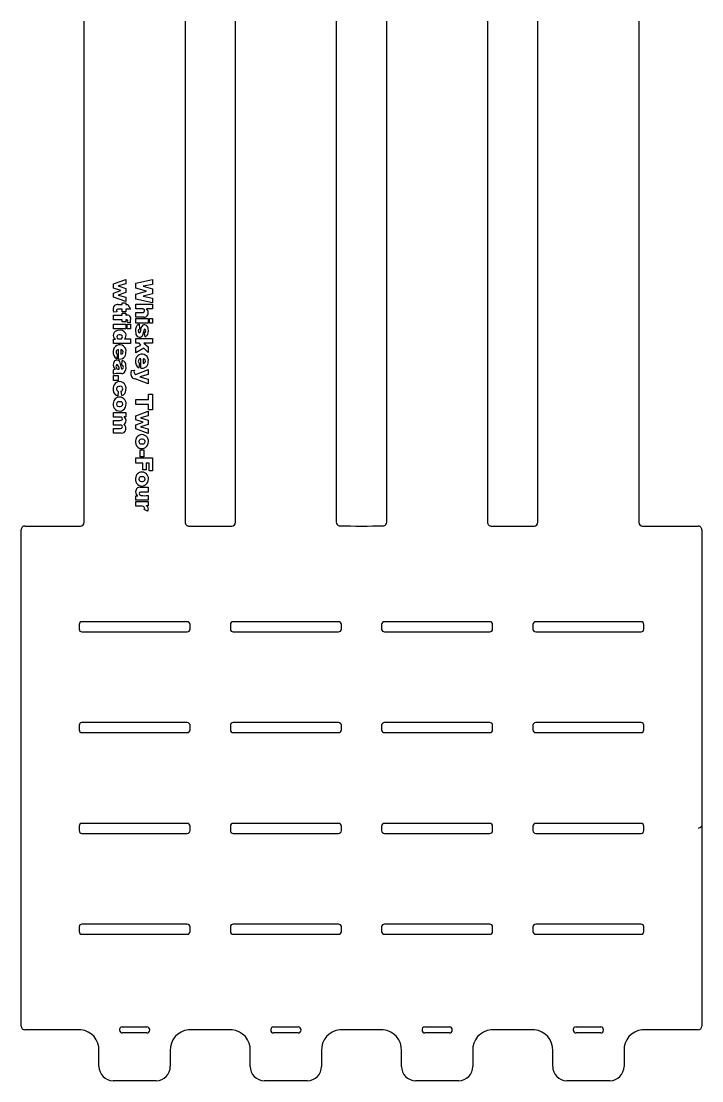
# Model space of a CAD drawing. Extents: x -43.3 to -1.6, y 5.7 to 46.2.
# Drawn here: x -22.94 to -16.19, y 17.41 to 27.93 of the extents above; entities that cross this region are included whole.
import ezdxf

# ---------------------------------------------------------------- set-up
doc = ezdxf.new("R2010")
doc.units = 0
doc.linetypes.add('0', pattern=[0])
doc.layers.add('1', color=7, linetype='0')

msp = doc.modelspace()

# ---------------------------------------------------------------- linework, layer by layer
at = {"layer": '1'}
for p, q in [((-22.310944, 22.956125), (-22.310944, 27.928125)), ((-21.310944, 27.928125), (-21.310944, 22.956125)), ((-20.810944, 22.956125), (-20.810944, 27.928125)), ((-19.810944, 27.928125), (-19.810944, 22.956125)), ((-19.310944, 22.956125), (-19.310944, 27.928125)), ((-18.310944, 27.928125), (-18.310944, 22.956125)), ((-17.810944, 22.956125), (-17.810944, 27.928125)), ((-16.810944, 27.928125), (-16.810944, 22.956125)), ((-22.020058, 25.320368), (-21.899277, 25.365175)), ((-21.899277, 25.365175), (-21.899277, 25.320368)), ((-21.798952, 25.3281), (-21.632223, 25.365179)), ((-21.632223, 25.365179), (-21.632223, 25.316271)), ((-22.020058, 25.278971), (-22.020058, 25.320368)), ((-21.947386, 25.255316), (-22.020058, 25.278971)), ((-22.020058, 25.23086), (-21.947386, 25.255316)), ((-21.899277, 25.320368), (-21.975363, 25.30092)), ((-21.975363, 25.30092), (-21.899277, 25.276354)), ((-21.899277, 25.234613), (-21.975363, 25.209139)), ((-21.899277, 25.276354), (-21.899277, 25.234613)), ((-21.798952, 25.277605), (-21.798952, 25.3281)), ((-21.693979, 25.248491), (-21.798952, 25.277605)), ((-21.798952, 25.219263), (-21.693979, 25.248491)), ((-21.632223, 25.316271), (-21.725368, 25.298643)), ((-21.725368, 25.298643), (-21.632223, 25.27294)), ((-21.632223, 25.27294), (-21.632223, 25.22415)), ((-22.020058, 25.189692), (-22.020058, 25.23086)), ((-21.899277, 25.145224), (-22.020058, 25.189692)), ((-21.975363, 25.209139), (-21.899277, 25.189692)), ((-21.933054, 25.115545), (-21.933054, 25.132605)), ((-21.933054, 25.132605), (-21.899277, 25.132605)), ((-21.899277, 25.189692), (-21.899277, 25.145224)), ((-21.899277, 25.132605), (-21.899277, 25.115545)), ((-21.798952, 25.168764), (-21.798952, 25.219263)), ((-21.632223, 25.132032), (-21.798952, 25.168764)), ((-21.632223, 25.22415), (-21.725368, 25.198336)), ((-21.725368, 25.198336), (-21.632223, 25.180708)), ((-21.632223, 25.180708), (-21.632223, 25.132032)), ((-21.987078, 25.045374), (-22.019033, 25.041964)), ((-21.988371, 25.049723), (-21.987078, 25.045374)), ((-21.933054, 25.069143), (-21.975931, 25.069143)), ((-21.975592, 25.115545), (-21.933054, 25.115545)), ((-21.93317, 25.012056), (-21.93317, 25.029345)), ((-21.93317, 25.029345), (-21.899277, 25.029345)), ((-21.933054, 25.043669), (-21.933054, 25.069143)), ((-21.899277, 25.043669), (-21.933054, 25.043669)), ((-21.899277, 25.115545), (-21.8771, 25.115545)), ((-21.853331, 25.069143), (-21.899277, 25.069143)), ((-21.899277, 25.069143), (-21.899277, 25.043669)), ((-21.899277, 25.029345), (-21.899277, 25.012056)), ((-21.8771, 25.115545), (-21.853331, 25.069143)), ((-21.798952, 25.073122), (-21.798952, 25.119413)), ((-21.798952, 25.119413), (-21.632223, 25.119413)), ((-21.798952, 24.991693), (-21.798952, 25.03821)), ((-21.798952, 25.03821), (-21.732533, 25.03821)), ((-21.632223, 25.073122), (-21.693636, 25.073122)), ((-21.632223, 25.119413), (-21.632223, 25.073122)), ((-22.020058, 24.965658), (-22.020058, 25.012056)), ((-22.020058, 25.012056), (-21.93317, 25.012056)), ((-21.93317, 24.965658), (-22.020058, 24.965658)), ((-22.020058, 24.874792), (-22.020058, 24.92108)), ((-22.020058, 24.92108), (-21.899277, 24.92108)), ((-21.93317, 24.943594), (-21.93317, 24.965658)), ((-21.899277, 24.943594), (-21.93317, 24.943594)), ((-21.899277, 25.012056), (-21.893816, 25.012056)), ((-21.899277, 24.965658), (-21.899277, 24.943594)), ((-21.899277, 24.92108), (-21.899277, 24.874792)), ((-21.884832, 24.874792), (-21.884832, 24.92108)), ((-21.884832, 24.92108), (-21.853331, 24.92108)), ((-21.881308, 24.938818), (-21.880711, 24.942766)), ((-21.853331, 24.933699), (-21.881308, 24.938818)), ((-21.853331, 24.92108), (-21.853331, 24.874792)), ((-21.722185, 24.991693), (-21.798952, 24.991693)), ((-21.798952, 24.932787), (-21.798952, 24.979074)), ((-21.798952, 24.979074), (-21.678169, 24.979074)), ((-21.678169, 24.932787), (-21.798952, 24.932787)), ((-21.765516, 24.920168), (-21.761194, 24.874224)), ((-21.678169, 24.979074), (-21.678169, 24.932787)), ((-21.663725, 24.932787), (-21.663725, 24.979074)), ((-21.663725, 24.979074), (-21.632223, 24.979074)), ((-21.632223, 24.932787), (-21.663725, 24.932787)), ((-21.632223, 24.979074), (-21.632223, 24.932787)), ((-21.899277, 24.874792), (-22.020058, 24.874792)), ((-21.960348, 24.815886), (-21.965948, 24.81566)), ((-21.95439, 24.815668), (-21.960348, 24.815886)), ((-21.853331, 24.874792), (-21.884832, 24.874792)), ((-21.712164, 24.873148), (-21.714399, 24.87163)), ((-21.709446, 24.873652), (-21.712164, 24.873148)), ((-21.707741, 24.795862), (-21.712065, 24.839762)), ((-22.020058, 24.729223), (-22.020058, 24.772554)), ((-22.020058, 24.772554), (-22.002203, 24.772554)), ((-21.853331, 24.729223), (-22.020058, 24.729223)), ((-21.965254, 24.775862), (-21.959326, 24.775625)), ((-21.959326, 24.775625), (-21.95393, 24.775866)), ((-21.911106, 24.775969), (-21.853331, 24.775969)), ((-21.853331, 24.775969), (-21.853331, 24.729223)), ((-21.798952, 24.73184), (-21.798952, 24.77915)), ((-21.798952, 24.77915), (-21.632223, 24.77915)), ((-21.767561, 24.73184), (-21.798952, 24.73184)), ((-21.798952, 24.689985), (-21.750502, 24.714437)), ((-21.750502, 24.714437), (-21.767561, 24.73184)), ((-21.632223, 24.731836), (-21.718203, 24.731836)), ((-21.718203, 24.731836), (-21.678169, 24.697264)), ((-21.632223, 24.77915), (-21.632223, 24.731836)), ((-21.984575, 24.624941), (-21.988783, 24.579332)), ((-21.971155, 24.576715), (-21.971155, 24.669523)), ((-21.948977, 24.669405), (-21.948977, 24.6238)), ((-21.798952, 24.637785), (-21.798952, 24.689985)), ((-21.720478, 24.683619), (-21.798952, 24.637785)), ((-21.678169, 24.640287), (-21.720478, 24.683619)), ((-21.678169, 24.697264), (-21.678169, 24.640287)), ((-21.987295, 24.517458), (-21.989651, 24.516745)), ((-21.984688, 24.517698), (-21.987295, 24.517458)), ((-21.981619, 24.517267), (-21.984688, 24.517698)), ((-21.938398, 24.516218), (-21.933739, 24.560457)), ((-21.763468, 24.533499), (-21.767677, 24.487894)), ((-21.750048, 24.485277), (-21.750048, 24.578081)), ((-21.727871, 24.577967), (-21.727871, 24.532362)), ((-22.020058, 24.425005), (-22.020058, 24.468451)), ((-22.020058, 24.362917), (-22.020058, 24.41239)), ((-22.020058, 24.41239), (-21.973658, 24.41239)), ((-21.941015, 24.430807), (-21.994356, 24.430807)), ((-21.973658, 24.41239), (-21.973658, 24.362917)), ((-21.84524, 24.462423), (-21.812941, 24.466063)), ((-21.798952, 24.421938), (-21.678169, 24.472658)), ((-21.678169, 24.423754), (-21.758577, 24.398848)), ((-21.758577, 24.398848), (-21.678169, 24.375761)), ((-21.678169, 24.472658), (-21.678169, 24.423754)), ((-21.973658, 24.362917), (-22.020058, 24.362917)), ((-21.678169, 24.330156), (-21.807255, 24.378035)), ((-21.678169, 24.375761), (-21.678169, 24.330156)), ((-21.97286, 24.254652), (-21.977865, 24.210638)), ((-21.938059, 24.213026), (-21.943859, 24.256586)), ((-21.673393, 24.174864), (-21.673393, 24.227407)), ((-21.673393, 24.227407), (-21.632223, 24.227407)), ((-21.632223, 24.227407), (-21.632223, 24.070799)), ((-21.959896, 24.151617), (-21.965044, 24.151438)), ((-21.964794, 24.105963), (-21.95944, 24.105783)), ((-21.954813, 24.151434), (-21.959896, 24.151617)), ((-21.95944, 24.105783), (-21.954432, 24.105967)), ((-21.798952, 24.123343), (-21.798952, 24.174864)), ((-21.798952, 24.174864), (-21.673393, 24.174864)), ((-21.673393, 24.123343), (-21.798952, 24.123343)), ((-21.673393, 24.070799), (-21.673393, 24.123343)), ((-22.020058, 24.00025), (-22.020058, 24.046652)), ((-22.020058, 24.046652), (-21.899277, 24.046652)), ((-21.958418, 24.00025), (-22.020058, 24.00025)), ((-21.953222, 24.000044), (-21.958418, 24.00025)), ((-21.899277, 24.003435), (-21.916904, 24.003435)), ((-21.899277, 24.046652), (-21.899277, 24.003435)), ((-21.798952, 24.013372), (-21.678169, 24.05818)), ((-21.798952, 23.971975), (-21.798952, 24.013372)), ((-21.678169, 24.013372), (-21.754255, 23.993925)), ((-21.754255, 23.993925), (-21.678169, 23.969358)), ((-21.678169, 24.05818), (-21.678169, 24.013372)), ((-21.632223, 24.070799), (-21.673393, 24.070799)), ((-22.020058, 23.921095), (-22.020058, 23.967493)), ((-22.020058, 23.967493), (-21.953526, 23.967493)), ((-21.957735, 23.921095), (-22.020058, 23.921095)), ((-22.020058, 23.841711), (-22.020058, 23.888113)), ((-22.020058, 23.888113), (-21.951252, 23.888113)), ((-21.952789, 23.920893), (-21.957735, 23.921095)), ((-21.72628, 23.94832), (-21.798952, 23.971975)), ((-21.798952, 23.923868), (-21.72628, 23.94832)), ((-21.798952, 23.882696), (-21.798952, 23.923868)), ((-21.678169, 23.838228), (-21.798952, 23.882696)), ((-21.678169, 23.927622), (-21.754255, 23.902143)), ((-21.754255, 23.902143), (-21.678169, 23.882696)), ((-21.678169, 23.969358), (-21.678169, 23.927622)), ((-21.678169, 23.882696), (-21.678169, 23.838228)), ((-21.944199, 23.841711), (-22.020058, 23.841711)), ((-21.738791, 23.779211), (-21.743937, 23.779024)), ((-21.733707, 23.779024), (-21.738791, 23.779211)), ((-21.756075, 23.606913), (-21.756075, 23.674242)), ((-21.756075, 23.674242), (-21.720251, 23.674242)), ((-21.743689, 23.733557), (-21.738335, 23.733377)), ((-21.738335, 23.733377), (-21.733324, 23.733557)), ((-21.720251, 23.674242), (-21.720251, 23.606913)), ((-21.798952, 23.542547), (-21.798952, 23.594297)), ((-21.798952, 23.594297), (-21.632223, 23.594297)), ((-21.720251, 23.606913), (-21.756075, 23.606913)), ((-21.632223, 23.594297), (-21.632223, 23.466917)), ((-21.730829, 23.542547), (-21.798952, 23.542547)), ((-21.730829, 23.477949), (-21.730829, 23.542547)), ((-21.697165, 23.477949), (-21.730829, 23.477949)), ((-21.668049, 23.542547), (-21.697165, 23.542547)), ((-21.697165, 23.542547), (-21.697165, 23.477949)), ((-21.668049, 23.466917), (-21.668049, 23.542547)), ((-21.632223, 23.466917), (-21.668049, 23.466917)), ((-21.738791, 23.407896), (-21.743937, 23.407713)), ((-21.743689, 23.362242), (-21.738335, 23.362066)), ((-21.733707, 23.407713), (-21.738791, 23.407896)), ((-21.738335, 23.362066), (-21.733324, 23.362242)), ((-21.755053, 23.302931), (-21.678169, 23.302931)), ((-21.678169, 23.256414), (-21.744589, 23.256414)), ((-21.678169, 23.302931), (-21.678169, 23.256414)), ((-21.798952, 23.175211), (-21.798952, 23.218428)), ((-21.798952, 23.218428), (-21.77939, 23.218428)), ((-21.678169, 23.175211), (-21.798952, 23.175211)), ((-21.798952, 23.162592), (-21.678169, 23.162596)), ((-21.798952, 23.116079), (-21.798952, 23.162592)), ((-21.678169, 23.221498), (-21.678169, 23.175211)), ((-21.678169, 23.162596), (-21.678169, 23.119265)), ((-21.68181, 23.067514), (-21.71479, 23.081846)), ((-21.678169, 23.119265), (-21.69796, 23.119265)), ((-22.935944, 17.955637), (-22.935942, 22.881639)), ((-22.898699, 22.918882), (-22.348186, 22.918882)), ((-21.273701, 22.918882), (-20.848186, 22.918882)), ((-18.273701, 22.918882), (-17.848186, 22.918882)), ((-16.773699, 22.918882), (-16.223186, 22.918882)), ((-16.185944, 22.881636), (-16.185944, 17.955637)), ((-22.360943, 21.941236), (-22.360945, 21.896528)), ((-21.288586, 21.968882), (-22.3333, 21.968878)), ((-21.260942, 21.896528), (-21.260941, 21.941236)), ((-20.860943, 21.941236), (-20.860945, 21.896528)), ((-19.788586, 21.968882), (-20.8333, 21.968878)), ((-19.760944, 21.896528), (-19.760942, 21.941236)), ((-19.360943, 21.941236), (-19.360943, 21.896528)), ((-18.288586, 21.968882), (-19.333302, 21.968882)), ((-18.260944, 21.896528), (-18.260942, 21.941236)), ((-17.860943, 21.941236), (-17.860943, 21.896528)), ((-16.788586, 21.968882), (-17.833302, 21.968882)), ((-16.760944, 21.896528), (-16.760944, 21.941236)), ((-22.3333, 21.868883), (-21.288586, 21.868887)), ((-20.8333, 21.868883), (-19.788586, 21.868883)), ((-19.333302, 21.868883), (-18.288586, 21.868883)), ((-17.833302, 21.868883), (-16.788586, 21.868883)), ((-22.360943, 20.941236), (-22.360945, 20.896528)), ((-21.288586, 20.968882), (-22.3333, 20.968878)), ((-21.260942, 20.896528), (-21.260941, 20.941236)), ((-20.860943, 20.941236), (-20.860945, 20.896528)), ((-19.788586, 20.968882), (-20.8333, 20.968878)), ((-19.760944, 20.896528), (-19.760942, 20.941236)), ((-19.360943, 20.941236), (-19.360943, 20.896528)), ((-18.288586, 20.968882), (-19.333302, 20.968882)), ((-18.260944, 20.896528), (-18.260942, 20.941236)), ((-17.860943, 20.941236), (-17.860943, 20.896528)), ((-16.788586, 20.968882), (-17.833302, 20.968882)), ((-16.760944, 20.896528), (-16.760944, 20.941236)), ((-22.3333, 20.868883), (-21.288586, 20.868887)), ((-20.8333, 20.868883), (-19.788586, 20.868883)), ((-19.333302, 20.868883), (-18.288586, 20.868883)), ((-17.833302, 20.868883), (-16.788586, 20.868883)), ((-22.360943, 19.940748), (-22.360945, 19.89604)), ((-21.288586, 19.968393), (-22.3333, 19.96839)), ((-21.260942, 19.89604), (-21.260941, 19.940748)), ((-20.860943, 19.940748), (-20.860945, 19.89604)), ((-19.788586, 19.968393), (-20.8333, 19.96839)), ((-19.760944, 19.89604), (-19.760942, 19.940748)), ((-19.360943, 19.940748), (-19.360943, 19.89604)), ((-18.288586, 19.968393), (-19.333302, 19.968393)), ((-18.260944, 19.89604), (-18.260942, 19.940748)), ((-17.860943, 19.940748), (-17.860943, 19.89604)), ((-16.788586, 19.968393), (-17.833302, 19.968393)), ((-16.760944, 19.89604), (-16.760944, 19.940748)), ((-16.214899, 19.919817), (-16.223186, 19.918882)), ((-16.207027, 19.922571), (-16.214899, 19.919817)), ((-16.199966, 19.927008), (-16.207027, 19.922571)), ((-16.194069, 19.932905), (-16.199966, 19.927008)), ((-16.189632, 19.939966), (-16.194069, 19.932905)), ((-16.186878, 19.94784), (-16.189632, 19.939966)), ((-16.185944, 19.956125), (-16.186878, 19.94784)), ((-22.3333, 19.868395), (-21.288586, 19.868399)), ((-20.8333, 19.868395), (-19.788586, 19.868395)), ((-19.333302, 19.868395), (-18.288586, 19.868395)), ((-17.833302, 19.868395), (-16.788586, 19.868395)), ((-22.360943, 18.940748), (-22.360945, 18.89604)), ((-21.288586, 18.968393), (-22.3333, 18.96839)), ((-21.260942, 18.89604), (-21.260941, 18.940748)), ((-20.860943, 18.940748), (-20.860945, 18.89604)), ((-19.788586, 18.968393), (-20.8333, 18.96839)), ((-19.760944, 18.89604), (-19.760942, 18.940748)), ((-19.360943, 18.940748), (-19.360943, 18.89604)), ((-18.288586, 18.968393), (-19.333302, 18.968393)), ((-18.260944, 18.89604), (-18.260942, 18.940748)), ((-17.860943, 18.940748), (-17.860943, 18.89604)), ((-16.788586, 18.968393), (-17.833302, 18.968393)), ((-16.760944, 18.89604), (-16.760944, 18.940748)), ((-22.3333, 18.868395), (-21.288586, 18.868399)), ((-20.8333, 18.868395), (-19.788586, 18.868395)), ((-19.333302, 18.868395), (-18.288586, 18.868395)), ((-17.833302, 18.868395), (-16.788586, 18.868395)), ((-22.344746, 17.918394), (-22.898697, 17.918394)), ((-21.933258, 17.948393), (-21.688339, 17.948393)), ((-21.688339, 17.888391), (-21.933258, 17.888391)), ((-20.844746, 17.918394), (-21.27714, 17.918394)), ((-20.433258, 17.948393), (-20.188339, 17.948393)), ((-20.188339, 17.888391), (-20.433258, 17.888391)), ((-19.344746, 17.918394), (-19.77714, 17.918394)), ((-18.93326, 17.948393), (-18.688341, 17.948393)), ((-18.688341, 17.888391), (-18.93326, 17.888391)), ((-17.844746, 17.918394), (-18.27714, 17.918394)), ((-17.43326, 17.948393), (-17.188341, 17.948393)), ((-17.188341, 17.888391), (-17.43326, 17.888391)), ((-16.223186, 17.918394), (-16.77714, 17.918394)), ((-22.164473, 17.556654), (-22.164473, 17.712736)), ((-21.457413, 17.712736), (-21.457413, 17.556654)), ((-20.664473, 17.556654), (-20.664473, 17.712736)), ((-19.957413, 17.712736), (-19.957413, 17.556654)), ((-19.164473, 17.556654), (-19.164473, 17.712736)), ((-18.457413, 17.712736), (-18.457413, 17.556654)), ((-17.664473, 17.556654), (-17.664473, 17.712736)), ((-16.957413, 17.712736), (-16.957413, 17.556654)), ((-21.596857, 17.413836), (-22.025028, 17.413836)), ((-20.096857, 17.413836), (-20.525028, 17.413836)), ((-18.596857, 17.413836), (-19.025028, 17.413836)), ((-17.096857, 17.413836), (-17.525028, 17.413836))]:
    msp.add_line(p, q, dxfattribs=at)
for centre, radius, start, end in [((-21.951422, 25.067461), 0.072257, 146.062441, -159.337211), ((-21.982239, 25.059729), 0.056211, 83.208725, 121.216485), ((-21.979471, 25.057714), 0.011965, 72.789823, -138.06913), ((-21.767841, 24.76507), 0.309619, 82.863424, 95.766854), ((-21.728706, 25.055038), 0.017258, -102.809035, 92.222792), ((-21.723764, 25.035517), 0.048187, -52.599411, 51.299104), ((-21.893845, 24.95109), 0.015549, -32.364463, 110.449098), ((-21.886589, 24.975231), 0.037529, -16.28979, 101.10319), ((-22.200844, 24.980301), 0.350624, -7.637916, -2.549461), ((-21.756428, 24.877235), 0.043884, 101.952655, 130.928933), ((-21.719408, 25.049761), 0.058134, -92.738111, -64.623779), ((-21.974472, 24.812115), 0.048313, 93.487863, -125.029635), ((-21.968754, 24.795706), 0.020151, 81.996444, -79.997359), ((-21.957026, 24.798651), 0.064972, 27.646046, 108.286015), ((-21.951349, 24.795801), 0.020102, -97.375857, 98.699041), ((-21.945911, 24.811331), 0.049618, -45.454767, 20.611983), ((-21.709496, 24.85545), 0.093523, 144.022881, -165.122849), ((-21.761662, 24.830791), 0.038225, 179.030766, -38.862959), ((-21.754602, 24.853386), 0.021856, 107.554174, -118.58013), ((-21.770325, 24.850302), 0.016951, -71.907548, 10.384419), ((-21.681793, 24.856771), 0.071942, 131.158199, -177.279898), ((-22.175339, 24.961281), 0.469577, -19.205948, -11.006415), ((-21.712994, 24.878054), 0.036632, -5.156076, 116.154141), ((-21.718763, 24.857325), 0.018797, -69.122773, 60.292614), ((-21.750896, 24.854372), 0.077133, -40.155322, 15.328061), ((-21.959106, 24.653196), 0.063545, -10.896764, 179.594124), ((-21.727602, 24.850241), 0.057892, -69.935769, -51.9823), ((-21.956329, 24.638996), 0.067919, 167.543265, -118.543553), ((-21.971588, 24.645342), 0.024185, 88.974224, -122.480546), ((-21.958618, 24.637459), 0.062024, -101.6617, 3.443128), ((-21.946854, 24.646605), 0.022903, -95.31841, 95.31841), ((-21.738001, 24.561754), 0.063545, -10.896764, 179.590685), ((-21.958902, 24.517246), 0.063782, 142.222991, -136.63948), ((-21.987282, 24.528976), 0.035113, -4.489412, 128.861517), ((-21.971178, 24.499727), 0.025116, 137.348156, -70.363736), ((-22.033461, 24.468582), 0.071118, 6.045602, 43.201434), ((-21.70319, 24.563337), 0.251836, -171.526284, -159.72563), ((-21.938139, 24.491865), 0.015845, -94.646794, 31.654489), ((-21.942112, 24.499126), 0.01749, 3.457456, 77.741595), ((-21.943113, 24.514687), 0.046725, -8.10298, 78.425858), ((-21.978598, 24.491283), 0.083454, -38.603158, 11.625561), ((-21.735224, 24.547558), 0.067919, 167.543265, -118.543553), ((-21.750481, 24.5539), 0.024185, 88.974224, -122.480546), ((-21.737511, 24.546021), 0.062024, -101.6617, 3.439716), ((-21.72575, 24.555162), 0.022899, -95.314543, 95.314543), ((-21.997309, 24.384062), 0.046838, 86.385823, 119.057547), ((-22.002588, 24.441185), 0.032382, 94.757193, 122.648233), ((-21.941771, 24.482912), 0.05211, -89.1695, -56.98756), ((-21.797731, 24.428993), 0.051845, 162.912299, -100.58482), ((-21.412693, 24.404514), 0.436406, 172.374622, 174.778859), ((-21.787289, 24.449911), 0.030313, 147.803923, -112.634283), ((-21.960531, 24.272343), 0.064095, 165.212346, -105.691041), ((-21.960316, 24.290075), 0.062205, 59.972707, -178.734966), ((-21.966438, 24.279274), 0.025448, 78.780181, -104.618522), ((-21.953865, 24.27997), 0.025435, -66.834129, 107.437582), ((-21.964138, 24.28406), 0.069326, -15.105664, 59.725633), ((-21.960606, 24.136074), 0.061948, 89.447821, -179.910027), ((-21.960653, 24.132284), 0.065737, -16.387945, 89.438097), ((-21.952501, 24.266405), 0.055298, -74.860316, -0.426879), ((-21.960436, 24.122801), 0.063501, 168.024475, -8.206037), ((-21.968494, 24.128679), 0.023019, 81.379087, -80.749962), ((-21.951357, 24.128729), 0.022969, -97.692736, 98.653562), ((-21.949053, 23.983728), 0.01684, -105.402528, 104.335293), ((-21.944271, 23.964254), 0.047792, -55.0668, 55.0668), ((-21.94936, 23.904627), 0.016622, -96.536223, 101.905584), ((-21.945072, 23.885752), 0.048371, -52.68638, 54.382742), ((-21.941214, 23.901905), 0.060268, -92.83895, -65.007533), ((-21.73933, 23.750393), 0.0635, 168.026159, -8.207986), ((-21.739489, 23.763651), 0.061961, 89.456759, -179.92239), ((-21.747393, 23.756269), 0.023016, 81.363579, -80.739063), ((-21.739538, 23.75988), 0.065731, -16.394606, 89.444698), ((-21.730249, 23.756319), 0.022969, -97.692736, 98.658265), ((-21.739498, 23.392349), 0.061952, 89.447855, -179.913557), ((-21.739538, 23.388569), 0.065731, -16.394606, 89.444698), ((-21.73933, 23.37908), 0.063501, 168.024475, -8.206037), ((-21.747389, 23.384958), 0.023015, 81.372968, -80.748436), ((-21.730251, 23.385004), 0.022969, -97.688021, 98.653562), ((-21.753019, 23.259089), 0.048463, 127.788157, -122.965821), ((-21.757826, 23.244984), 0.058013, 87.259978, 115.403248), ((-21.748514, 23.239599), 0.017267, 76.860223, -87.828536), ((-21.709307, 23.526995), 0.307079, -97.212414, -84.180267), ((-21.775898, 22.742199), 0.37459, 84.03804, 93.528489), ((-21.732607, 23.093775), 0.021441, -33.803157, 101.79573), ((-21.707373, 23.087931), 0.032716, -38.611813, 73.279638), ((-22.348186, 22.956125), 0.037243, -89.999997, 0), ((-21.273701, 22.956125), 0.037243, 179.999995, -89.999997), ((-20.848186, 22.956125), 0.037243, -89.999997, 0), ((-19.773703, 22.956125), 0.037241, 179.999995, -102.851868), ((-19.348186, 22.956125), 0.037242, -77.142405, 0), ((-18.273701, 22.956125), 0.037243, 179.999995, -89.999997), ((-17.848186, 22.956125), 0.037243, -89.999997, 0), ((-16.773697, 22.956129), 0.037247, -179.994127, -90.002932), ((-22.898701, 22.881641), 0.037241, 89.997063, -179.997061), ((-19.560944, 49.274368), 26.355478, -90.480541, -89.51945), ((-16.223185, 22.881641), 0.037241, -0.008803, 90.002932), ((-22.333298, 21.89653), 0.027647, -179.996042, -90.00395), ((-22.3333, 21.941235), 0.027643, 89.999997, 179.996042), ((-21.288584, 21.896528), 0.027641, -90.003951, 0), ((-21.288591, 21.941231), 0.027651, 0.011857, 89.988141), ((-20.833294, 21.896534), 0.027651, -179.988138, -90.011854), ((-20.833302, 21.941236), 0.027641, 89.996044, 179.999995), ((-19.788588, 21.896526), 0.027643, -89.996044, 0.003953), ((-19.788589, 21.941235), 0.027647, 0.003953, 89.992092), ((-19.3333, 21.941238), 0.027643, 90.003951, -179.996042), ((-19.333296, 21.89653), 0.027647, -179.996042, -90.011856), ((-18.288588, 21.896526), 0.027643, -89.996044, 0.003953), ((-18.288589, 21.941235), 0.027647, 0.003953, 89.992092), ((-17.8333, 21.941238), 0.027643, 90.003951, -179.996042), ((-17.833296, 21.89653), 0.027647, -179.996042, -90.011856), ((-16.788588, 21.896526), 0.027643, -89.996044, 0.003953), ((-16.788591, 21.941235), 0.027647, 0.003953, 89.988139), ((-22.3333, 20.941235), 0.027643, 89.999997, 179.996042), ((-21.288591, 20.941231), 0.027651, 0.011857, 89.988141), ((-20.833302, 20.941236), 0.027641, 89.996044, 179.999995), ((-19.788589, 20.941235), 0.027647, 0.003953, 89.992092), ((-19.3333, 20.941238), 0.027643, 90.003951, -179.996042), ((-18.288589, 20.941235), 0.027647, 0.003953, 89.992092), ((-17.8333, 20.941238), 0.027643, 90.003951, -179.996042), ((-16.788591, 20.941235), 0.027647, 0.003953, 89.988139), ((-22.333298, 20.89653), 0.027647, -179.996042, -90.00395), ((-21.288584, 20.896528), 0.027641, -90.003951, 0), ((-20.833294, 20.896534), 0.027651, -179.988138, -90.011854), ((-19.788588, 20.896526), 0.027643, -89.996044, 0.003953), ((-19.333296, 20.89653), 0.027647, -179.996042, -90.011856), ((-18.288588, 20.896526), 0.027643, -89.996044, 0.003953), ((-17.833296, 20.89653), 0.027647, -179.996042, -90.011856), ((-16.788588, 20.896526), 0.027643, -89.996044, 0.003953), ((-22.333298, 19.896042), 0.027647, -179.996042, -90.00395), ((-22.3333, 19.940746), 0.027643, 89.999997, 179.996042), ((-21.288584, 19.89604), 0.027641, -90.003951, 0), ((-21.288591, 19.940742), 0.027651, 0.011857, 89.988141), ((-20.833294, 19.896046), 0.027651, -179.988138, -90.011854), ((-20.833302, 19.940748), 0.027641, 89.996044, 179.999995), ((-19.788588, 19.896038), 0.027643, -89.996044, 0.003953), ((-19.788589, 19.940746), 0.027647, 0.003953, 89.992092), ((-19.3333, 19.94075), 0.027643, 90.003951, -179.996042), ((-19.333296, 19.896042), 0.027647, -179.996042, -90.011856), ((-18.288588, 19.896038), 0.027643, -89.996044, 0.003953), ((-18.288589, 19.940746), 0.027647, 0.003953, 89.992092), ((-17.8333, 19.94075), 0.027643, 90.003951, -179.996042), ((-17.833296, 19.896042), 0.027647, -179.996042, -90.011856), ((-16.788588, 19.896038), 0.027643, -89.996044, 0.003953), ((-16.788591, 19.940746), 0.027647, 0.003953, 89.988139), ((-22.3333, 18.940746), 0.027643, 89.999997, 179.996042), ((-21.288591, 18.940742), 0.027651, 0.011857, 89.988141), ((-20.833302, 18.940748), 0.027641, 89.996044, 179.999995), ((-19.788589, 18.940746), 0.027647, 0.003953, 89.992092), ((-19.3333, 18.94075), 0.027643, 90.003951, -179.996042), ((-18.288589, 18.940746), 0.027647, 0.003953, 89.992092), ((-17.8333, 18.94075), 0.027643, 90.003951, -179.996042), ((-16.788591, 18.940746), 0.027647, 0.003953, 89.988139), ((-22.333298, 18.896042), 0.027647, -179.996042, -90.00395), ((-21.288584, 18.89604), 0.027641, -90.003951, 0), ((-20.833294, 18.896046), 0.027651, -179.988138, -90.011854), ((-19.788588, 18.896038), 0.027643, -89.996044, 0.003953), ((-19.333296, 18.896042), 0.027647, -179.996042, -90.011856), ((-18.288588, 18.896038), 0.027643, -89.996044, 0.003953), ((-17.833296, 18.896042), 0.027647, -179.996042, -90.011856), ((-16.788588, 18.896038), 0.027643, -89.996044, 0.003953), ((-22.898697, 17.955641), 0.037247, -179.994127, -89.999997), ((-22.360985, 17.722321), 0.196746, -2.792256, 85.265463), ((-21.932837, 17.920122), 0.028274, 90.85423, -171.473052), ((-21.933262, 17.915928), 0.027536, 179.996026, -89.99206), ((-21.690798, 17.918392), 0.030101, -85.315047, 85.315047), ((-21.260902, 17.722321), 0.196745, 94.733979, -177.207712), ((-20.860985, 17.722321), 0.196746, -2.792256, 85.265463), ((-20.432837, 17.920122), 0.028274, 90.85423, -171.473052), ((-20.433262, 17.915928), 0.027536, 179.996026, -89.99206), ((-20.190798, 17.918392), 0.030101, -85.315047, 85.315047), ((-19.760902, 17.722321), 0.196745, 94.733979, -177.207712), ((-19.360985, 17.722321), 0.196746, -2.792256, 85.265463), ((-18.932838, 17.920122), 0.028274, 90.85423, -171.473052), ((-18.933264, 17.915928), 0.027536, 179.996026, -89.99206), ((-18.6908, 17.918392), 0.030101, -85.315047, 85.315047), ((-18.260902, 17.722321), 0.196745, 94.733979, -177.207712), ((-17.860985, 17.722321), 0.196746, -2.792256, 85.265463), ((-17.432838, 17.920122), 0.028274, 90.85423, -171.473052), ((-17.433264, 17.915928), 0.027536, 179.996026, -89.99206), ((-17.1908, 17.918392), 0.030101, -85.315047, 85.315047), ((-16.760902, 17.722321), 0.196745, 94.733979, -177.207712), ((-16.223186, 17.955637), 0.037243, -89.999997, 0), ((-22.021914, 17.55636), 0.142559, 179.881942, -91.251926), ((-21.59997, 17.556358), 0.142557, -88.748819, 0.118821), ((-20.521914, 17.55636), 0.142559, 179.881942, -91.251926), ((-20.09997, 17.556358), 0.142557, -88.748819, 0.118821), ((-19.021914, 17.55636), 0.142559, 179.881942, -91.251926), ((-18.59997, 17.556358), 0.142557, -88.748819, 0.118821), ((-17.521914, 17.55636), 0.142559, 179.881942, -91.251926), ((-17.09997, 17.556358), 0.142557, -88.748819, 0.118821)]:
    msp.add_arc(centre, radius, start, end, dxfattribs=at)

doc.saveas('drawing.dxf')
